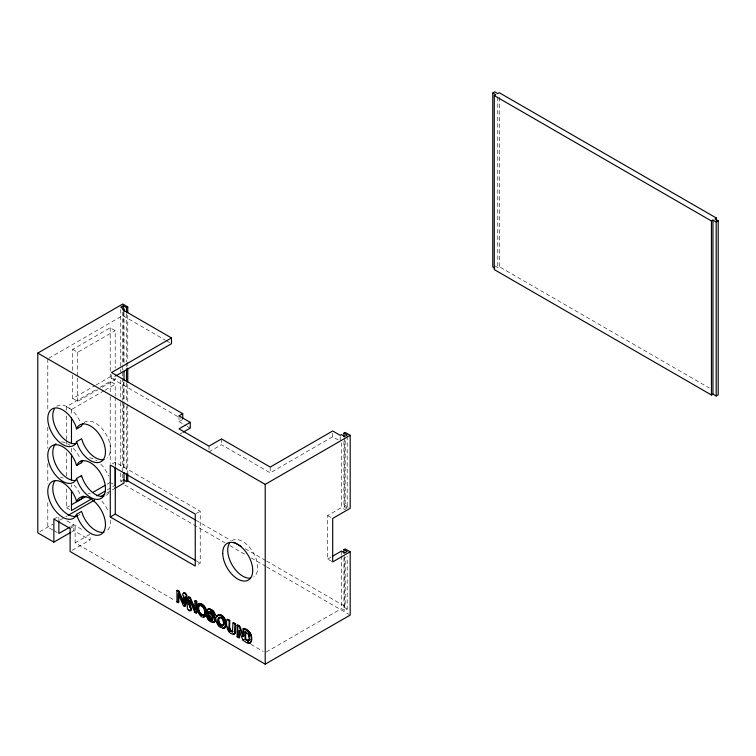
<?xml version="1.0" encoding="UTF-8"?>
<svg xmlns="http://www.w3.org/2000/svg" width="756" height="756" viewBox="0 0 756 756"><rect width="100%" height="100%" fill="white"/><g stroke="black" fill="none" stroke-linecap="round" stroke-linejoin="round"><path stroke-width="0.57" stroke-dasharray="3.78 2.83" d="M48.809 358.268L122.765 315.564L165.413 340.191M72.718 370.431L72.718 349.404L110.206 327.764L115.205 330.646L115.205 368.021M72.718 349.404L77.717 352.287L115.205 330.646M72.718 375.099L72.718 398.459L95.01 385.588M96.021 385.002L110.206 376.819L115.205 379.701L115.205 377.367M111.519 374.872L111.519 378.331L114.572 376.573M66.471 410.177L66.471 406.652L95.965 389.623M100.028 387.27L110.206 381.402L115.205 384.284L115.205 396.031M72.718 398.459L77.717 401.341L97.978 389.642M102.032 387.308L115.205 379.701M66.471 406.652L71.47 409.535L104.016 390.748M105.027 390.162L115.205 384.284M179.002 415.847L179.002 421.612L182.744 419.448M112.275 463.891L115.271 462.162L200.236 511.217L200.236 563.163L196.239 565.469M180.022 434.01L182.064 432.829M66.471 488.858L66.471 507.654L69.524 505.887M107.154 484.161L110.206 482.404M53.874 519.051L58.873 516.168M120.771 472.972L120.771 481.203L123.266 479.767M107.059 489.982L115.205 485.286M39.822 531.695L52.977 524.097M59.989 520.052L67.133 515.923M106.587 493.148L113.854 488.952M494.783 265.847L497.779 267.577L499.281 266.717L709.317 387.979M70.866 526.554L73.861 524.825L73.861 530.599L90.106 539.973L90.106 535.361M70.119 528.435L75.118 525.543L75.118 542.865L175.279 600.689M208.987 451.918L221.48 444.698L270.213 472.84L332.687 436.77L340.191 441.098M71.867 531.751L73.861 530.599M75.118 542.865L90.106 534.208M72.113 550.368L90.106 539.973M196.239 513.522L200.236 511.217M331.686 561.349L327.688 559.034L327.688 515.545L341.438 507.607L344.689 509.487L347.184 508.041L347.184 436.212M343.933 441.4L343.933 506.17L345.19 505.443L348.185 507.172M327.688 559.034L331.619 556.766M266.235 652.031L341.438 608.608L344.689 610.489L347.184 609.043L347.184 556.227M343.933 557.871L343.933 607.163L345.19 606.444L345.19 557.153M166.424 340.776L170.487 343.12M343.933 506.17L347.184 508.041M111.519 378.331L180.712 418.276M179.002 421.612L186.156 425.751M187.176 426.337L190.247 428.104M327.688 515.545L331.686 517.86M196.154 520.402L230.863 540.436M245.152 548.695L265.564 560.48M266.584 561.065L345.19 606.444M343.933 607.163L347.184 609.043M120.771 481.203L122.396 482.148M124.806 484.983L224.749 542.685M229.852 545.624L246.163 555.046M251.266 557.994L265.545 566.235M266.566 566.82L349.168 614.515M111.198 482.98L113.202 484.133M196.191 560.82L200.236 563.163M66.471 507.654L71.47 510.536M66.991 520.856L84.02 530.684M52.825 529.994L47.798 527.093L47.798 500.028M53.837 530.58L57.862 532.904M250.907 644.358L263.173 651.436M499.281 97.411L499.281 266.717M497.779 97.099L497.779 267.577M345.19 440.682L345.19 505.443M344.689 437.658L344.689 509.487M344.689 556.492L344.689 610.489M341.438 442.846L341.438 507.607M341.438 551.096L341.438 554.62M341.438 555.792L341.438 608.608M340.191 436.477L340.191 439.935M332.687 433.301L332.687 436.77M270.213 467.066L270.213 472.84M221.48 438.934L221.48 444.698M208.987 446.144L208.987 449.603M127.764 315.139L127.764 360.99M127.764 362.171L127.764 366.877M127.764 384.511L127.764 403.317M127.764 404.498L127.764 473.861M126.517 313.513L126.517 361.718M126.517 362.889L126.517 367.596M126.517 382.876L126.517 401.691M126.517 406.397L126.517 472.235M124.022 312.606L124.022 363.154M124.022 381.969L124.022 403.137M124.022 404.309L124.022 470.147M123.266 311.633L123.266 363.371M123.266 382.177L123.266 403.345M123.266 404.517L123.266 470.355M122.765 312.105L122.765 365.129M122.765 366.301L122.765 370.998M122.765 372.179L122.765 376.875M122.765 378.047L122.765 400.378M122.765 401.549L122.765 477.934M120.771 309.554L120.771 368.333M120.771 369.514L120.771 371.867M120.771 380.098L120.771 401.256M120.771 402.438L120.771 468.276M115.271 462.162L115.271 465.705M115.205 397.202L115.205 465.327M110.206 327.764L110.206 376.819M110.206 381.402L110.206 391.977M110.206 396.673L110.206 463.608M77.717 352.287L77.717 376.819M77.717 377.981L77.717 401.341M71.47 409.535L71.47 415.413M71.47 448.289L71.47 451.814M71.47 484.7L71.47 487.053M66.471 416.046L66.471 439.538M66.471 440.71L66.471 444.235M66.471 452.457L66.471 475.94M58.873 517.321L58.873 519.627M47.798 358.854L47.798 410.621M47.798 427.093L47.798 448.261M47.798 463.56L47.798 483.556M83.973 422.632A21.206 12.247 60 0 1 105.093 432.678A21.206 12.247 60 0 1 106.955 458.145M56.672 406.35A21.206 12.247 60 0 1 80.382 422.311M89.435 457.824A21.206 12.247 60 0 1 97.108 460.905M100.907 464.175A21.206 12.247 60 0 1 108.486 476.1M108.902 492.591A21.206 12.247 60 0 1 105.821 495.662M61.463 441.825A21.206 12.247 60 0 1 70.081 445.397M73.294 448.261A21.206 12.247 60 0 1 80.429 459.204M60.433 477.745A21.206 12.247 60 0 1 63.135 477.934M74.041 484.974A21.206 12.247 60 0 1 80.448 495.152M79.947 514.212A21.206 12.247 60 0 1 78.246 515.516M87.998 493.744A21.206 12.247 60 0 1 90.37 493.838M101.833 501.067A21.206 12.247 60 0 1 108.59 512.294M110.404 520.232A21.206 12.247 60 0 1 106.927 530.844M231.752 540.691A21.206 12.247 60 0 1 252.948 552.06A21.206 12.247 60 0 1 253.695 576.97"/><path stroke-width="1.13" d="M249.234 639.236L248.516 634.501L245.057 631.865L245.057 639.425C246.418 640.89 249.83 641.816 249.858 638.877L248.563 640.861M218.805 617.529C222.727 616.612 225.212 623.624 222.34 625.892C218.56 625.864 216.358 619.325 219.429 617.17L218.475 617.888M222.34 625.892L223.379 625.335C219.618 626.138 217.728 620.421 219.098 617.529M223.71 624.966L223.956 620.978L223.332 621.337M204.167 614.732L205.273 612.946L204.8 614.363C200.142 618.257 195.161 607.748 199.584 605.102L198.516 605.858M203.241 615.384L204.375 614.789C199.915 615.734 197.335 608.986 199.14 605.49M204.649 613.305C205.178 610.007 202.891 604.668 198.951 605.462M234.606 633.575L235.003 624.125L233.009 622.972L232.404 631.855C227.31 631.071 229.588 624.04 229.115 620.733L227.121 619.58C225.08 624.324 228.284 637.119 235.239 633.216L235.626 623.766L233.632 622.613L233.009 622.972M209.034 611.566C210.357 613.012 217.076 617.576 214.874 621.706L214.25 622.065L214.723 620.506L213.853 617.529L209.251 612.785L209.034 611.566L211.368 612.294L212.445 614.467L214.439 615.516L215.063 615.157C214.921 611.916 211.878 608.778 208.618 608.863L207.475 609.591C205.131 614.231 212.653 615.96 212.606 619.882L211.633 620.185L209.97 619.211L208.628 616.376L206.69 615.478C206.861 619.032 210.612 623.492 214.307 622.122L212.568 621.961M224.901 627.622L224.277 627.981C231.317 615.488 207.607 608.211 218.824 625.996C232.461 636.561 223.993 606.104 216.736 617.028M83.179 423.369A21.206 12.247 60 0 0 81.865 425.231L81.61 426.025L76.611 428.917L76.876 428.113A21.206 12.247 60 0 1 99.055 434.048A21.206 12.247 60 0 1 101.068 461.632A21.206 12.247 60 0 1 78.189 446.125L76.583 441.646L81.582 438.763L83.179 443.233A21.206 12.247 60 0 0 104.073 459.535M83.207 496.021A21.206 12.247 60 0 0 81.884 497.873L81.601 498.752L76.602 501.644L76.895 500.755A21.206 12.247 60 0 1 99.093 506.775A21.206 12.247 60 0 1 101.039 534.331A21.206 12.247 60 0 1 78.161 518.739L76.583 514.316L81.582 511.425L83.16 515.857A21.206 12.247 60 0 0 104.035 532.224M76.583 441.646L76.11 442.903A21.206 12.247 60 0 1 53.704 435.834A21.206 12.247 60 0 1 52.589 408.694A21.206 12.247 60 0 1 75.383 425.193L76.611 428.917M103.78 496.371A21.206 12.247 60 0 1 81.733 476.195L81.582 475.515L76.583 478.406L76.063 479.748A21.206 12.247 60 0 1 53.629 472.491A21.206 12.247 60 0 1 52.665 445.435A21.206 12.247 60 0 1 75.43 462.096L76.573 465.573L81.572 462.691L82.773 460.848M81.062 476.866L81.582 475.515M76.583 514.316L75.666 516.253A21.206 12.247 60 0 1 52.996 507.446A21.206 12.247 60 0 1 53.279 481.081A21.206 12.247 60 0 1 75.855 499.045L76.602 501.644M197.354 604.62L196.938 605.424A9.516 5.49 60 0 0 196.749 609.308C205.556 630.721 211.557 601.218 197.354 604.62C203.364 599.792 210.641 613.607 204.252 616.83M76.573 465.573L78.378 462.814A21.206 12.247 60 0 1 101.304 474.343A21.206 12.247 60 0 1 98.781 499.253A21.206 12.247 60 0 1 76.734 479.077L76.583 478.406M188.339 597.136L189.68 597.911L194.868 609.865L195.492 609.497L190.304 597.552L188.962 596.777L188.339 597.136L188.339 604.951L186.165 597.231A2.542 1.465 60 0 0 185.456 594.14A2.542 1.465 60 0 0 183.075 593.347A2.542 1.465 60 0 0 183.368 596.304L183.472 603.279L184.095 602.919L178.898 590.965L177.565 590.19L176.932 590.549L176.932 601.965L178.189 602.683L178.813 602.324L178.813 594.481M186.089 597.325L186.789 596.871A2.542 1.465 60 0 0 185.721 593.384A2.542 1.465 60 0 0 183.396 593.64M233.736 634.246L235.239 633.216M249.99 643.035C254.035 637.78 248.781 630.334 243.111 628.803L243.111 636.429L243.734 636.07L243.687 628.425C253.818 629.172 255.396 650.963 242.96 640.134L238.981 630.391L238.981 637.828L239.605 637.469L239.605 631.09M213.683 622.481L214.874 621.706M207.475 609.591L207.994 609.223C211.255 609.147 214.298 612.275 214.439 615.516M208.618 608.863L207.153 610.196M70.866 532.328L53.874 542.137L37.8 532.857L37.8 353.08L122.765 304.025L127.764 306.908L127.764 312.786M127.764 306.908L126.517 307.635L123.266 305.755L120.771 307.201L124.022 309.072L124.022 311.425M494.783 268.163L492.78 267L492.78 92.997L494.783 91.845L497.779 93.574L499.281 92.704L716.452 218.087L716.452 220.44M124.022 309.072L122.765 309.799L171.499 337.932L171.499 343.706L115.592 375.987M716.452 218.087L714.949 218.956L718.2 220.828L718.2 394.84L716.197 395.993L712.955 394.122L711.453 394.982L494.282 269.599L494.282 95.596L495.785 94.727L492.78 92.997M171.499 337.932L111.519 372.557L182.744 413.683L182.744 418.295M182.744 413.683L179.002 415.847L190.247 422.339L190.247 428.104L183.084 432.243M190.247 422.339L179.002 428.832L208.987 446.144L221.48 438.934L270.213 467.066L332.687 430.996L340.191 435.324L341.438 434.605L344.689 436.477L347.184 435.031L343.933 433.16L343.933 436.694M71.555 504.715L85.797 496.494M92.912 492.383L105.112 485.343M91.807 498.79L71.47 510.536L71.47 490.568M96.891 495.86L105.027 491.164M68.125 515.356L94.547 500.094M100.642 496.579L104.706 494.235M114.874 488.367L124.022 483.084L124.022 472.5M123.266 479.767L126.517 481.638L127.764 480.92L195.133 519.816M69.864 527.13L58.873 533.481L58.873 520.789M110.272 516.991L195.246 566.046L195.246 514.099L110.272 465.044L110.272 516.991L115.271 514.099L195.18 560.243M343.933 433.16L345.19 432.441L350.189 435.324L350.189 508.334L332.687 518.436L332.687 561.925L350.189 551.823L350.189 615.1L265.214 664.155L70.119 551.521L70.119 528.435L53.874 519.051L53.874 542.137M494.282 95.596L711.453 220.979L712.955 220.109L716.197 221.99L718.2 220.828M37.8 353.08L265.214 484.379L350.189 435.324M176.932 590.549L178.274 591.324L178.898 590.965M183.472 596.437L184.095 596.068M176.932 601.965L177.565 601.606M184.719 597.571L185.768 597.344L184.719 597.571L184.719 601.776L186.562 602.834L187.186 602.475L185.343 601.407L184.719 601.776M189.68 597.911L190.304 597.552M178.189 602.683L178.189 593.725L183.377 605.679L184.001 605.32M183.377 605.679L184.719 606.454L185.343 606.095L185.343 602.636M194.868 609.865L194.868 600.907L195.492 600.548L196.74 601.266L196.74 612.672L196.116 613.04L194.774 612.265L189.586 600.302L189.747 607.03A2.551 1.474 60 0 1 190.739 610.309A2.551 1.474 60 0 1 188.395 610.111A2.551 1.474 60 0 1 187.403 606.822L186.968 604.299L184.719 603.005L184.719 606.454M194.868 600.907L196.116 601.625L196.74 601.266M189.605 606.898L190.228 606.539L190.219 601.039M197.93 604.082L199.263 603.42M199.442 603.742L200.066 603.382M200.34 603.968L200.964 603.6M198.204 606.501L198.828 606.142M200.671 605.424L201.965 605.386L201.342 605.745M198.015 607.408L198.639 607.04M197.959 608.561L198.582 608.202M202.277 606.425L202.901 606.057M198.015 609.572L198.639 609.213M203.109 607.333L203.733 606.973M194.774 612.265L195.407 611.906L196.74 612.672M198.195 610.546L198.819 610.187M198.497 611.481L199.121 611.113M203.799 608.419L204.422 608.06M198.913 612.369L199.537 612.01M199.423 613.182L200.047 612.823M200 613.881L200.624 613.522M208.703 609.147L209.327 608.788M200.633 614.467L201.257 614.108M207.049 610.971L207.673 610.612M209.592 609.364L210.225 609.005M201.323 614.949L201.946 614.581M207.106 611.661L207.73 611.302M210.65 609.875L211.274 609.516M202.032 615.28L202.655 614.921M204.47 614.118L205.093 613.749M202.674 615.422L203.298 615.063M208.949 611.916L209.582 611.557M209.856 611.424L211.255 611.406L210.631 611.765M211.519 610.432L212.152 610.073M207.56 613.069L208.184 612.71M209.025 612.341L209.648 611.982M209.251 612.785L209.875 612.426M212.285 611.046L212.909 610.687M207.957 613.796L208.58 613.437M211.368 612.294L211.992 611.925M203.733 616.924L205.339 616.263M212.927 611.717L213.551 611.358M206.69 615.478L207.314 615.119L209.251 616.017L210.593 618.843L212.861 619.816L212.238 620.175M209.894 613.532L210.518 613.173M213.447 612.436L214.08 612.067M206.832 616.461L207.314 615.119M212.247 613.588L212.871 613.229L212.521 612.521M213.863 613.182L214.487 612.823M208.628 616.376L209.251 616.017M207.087 617.387L207.711 617.028M212.445 614.467L213.069 614.108L215.063 615.157M214.165 613.948L214.789 613.588M207.437 618.266L208.061 617.907M208.892 617.51L209.516 617.151M214.364 614.722L214.987 614.363M207.891 619.079L208.514 618.72M209.336 618.446L209.97 618.087M213.239 616.669L213.863 616.31M211.803 617.643L212.861 617.765L212.238 618.125M208.448 619.844L209.072 619.485M209.97 619.211L210.593 618.843M216.849 615.668L218.607 614.619M213.853 617.529L214.487 617.17M216.443 616.263L217.076 615.904M218.645 614.94L219.268 614.581M209.11 620.534L209.733 620.175M210.782 619.807L211.415 619.447M214.326 618.455L214.95 618.096M211.633 620.185L212.256 619.816M214.619 619.447L215.252 619.088M214.723 620.506L215.347 620.147M218.238 618.427L218.862 618.068M221.81 616.414L222.434 616.055M218.097 619.145L218.72 618.777M220.79 617.699L222.009 617.737L221.385 618.096M214.6 621.385L215.233 621.026M212.918 622.566L213.542 622.207M218.049 620.033L218.673 619.674M222.736 617.246L223.36 616.887M221.905 618.578L222.529 618.219M218.097 620.978L218.72 620.61M223.559 618.21L224.182 617.841M216.726 622.774L217.35 622.415M218.248 621.848L218.871 621.489M332.602 556.199L341.438 551.096L344.689 552.976L347.184 551.53L343.933 549.659L343.933 553.175M343.933 549.659L345.19 548.932L350.189 551.823M222.774 619.807L223.398 619.447M218.484 622.67L219.108 622.311M224.267 619.296L224.891 618.937M217.293 623.955L217.917 623.596M218.824 623.426L219.448 623.057M224.844 620.487L225.468 620.128M219.24 624.097L219.864 623.738M227.121 619.58L227.745 619.221L229.739 620.364C230.211 623.681 227.943 630.702 233.028 631.496L232.404 631.855M218.002 625.042L218.626 624.683M223.474 622.216L224.097 621.857M219.703 624.683L220.327 624.324M225.25 621.734L225.874 621.375M218.824 625.996L219.448 625.637M220.223 625.165L220.846 624.806M223.521 623.161L224.145 622.802M220.79 625.562L221.423 625.193M229.115 620.733L229.739 620.364M223.474 624.069L224.097 623.7M219.76 626.828L220.383 626.469M221.366 625.826L221.99 625.467M223.322 624.787L223.956 624.428M221.877 625.94L222.51 625.581M222.755 628.274L224.201 627.896L223.578 628.255M225.25 626.677L225.883 626.318M224.844 627.452L225.477 627.093M227.32 628.671L227.943 628.312L227.792 627.007M235.003 624.125L235.626 623.766M227.528 629.436L228.151 629.077M229.191 628.86L229.815 628.501M229.408 629.616L230.032 629.257M238.981 637.828L237.129 636.76L237.129 625.354L237.753 624.995L239.69 626.11L243.734 636.07M228.378 631.099L229.002 630.731L229.654 631.543L229.03 631.903M229.805 630.334L230.429 629.975M230.372 630.986L230.996 630.617M237.129 625.354L239.066 626.469L239.69 626.11M231.119 631.515L231.742 631.156M231.865 631.846L232.489 631.487M234.842 632.933L235.466 632.564M233.084 634.275L234.87 633.651M243.111 628.803L243.734 628.444M245.057 631.865L245.681 631.506L245.681 639.056L249.187 640.502M237.129 636.76L237.753 636.401L237.753 624.995M247.798 631.572L248.422 631.213M248.592 632.186L249.215 631.827M247.59 633.433L248.223 633.074M243.063 636.316L243.687 635.957M249.395 633.065L250.028 632.706M248.516 634.501L249.14 634.142M250.085 634.104L250.708 633.736M249.083 635.938L249.707 635.579L249.234 636.883M250.623 635.257L251.257 634.898M243.063 640.19L243.687 639.831M245.057 639.425L245.681 639.056M247.76 640.871L248.384 640.512M249.083 640.058L249.707 639.699M248.204 640.937L249.48 640.219M247.817 642.874L248.44 642.515L247.448 641.995M249.376 643.205L250.614 642.676M233.925 542.213L241.069 546.333M210.508 620.808L211.387 621.385M190.228 606.539L190.37 606.671A2.551 1.474 60 0 1 191.485 609.497A2.551 1.474 60 0 1 189.945 610.413M178.274 591.324L183.472 603.279M239.066 626.469L243.111 636.429M80.996 460.943L81.572 462.691M186.713 596.957L188.641 603.505M186.562 602.834L185.182 597.703M716.197 221.99L716.197 395.993M712.955 220.109L712.955 394.122M711.453 220.979L711.453 394.982M265.214 484.379L265.214 664.155M196.116 601.625L196.116 613.04M185.343 597.202L185.343 601.407M127.764 368.049L127.764 382.158M127.764 473.861L127.764 480.92M126.517 307.635L126.517 312.332M126.517 368.767L126.517 381.704M126.517 473.407L126.517 481.638M124.022 371.385L124.022 380.797M123.266 305.755L123.266 309.28M115.271 466.887L115.271 514.099M115.205 467.671L115.205 485.286M71.47 417.756L71.47 443.592M71.47 454.167L71.47 480.003M75.883 443.649A21.206 12.247 60 0 1 57.692 431.402A21.206 12.247 60 0 1 54.441 408.779M75.808 480.429A21.206 12.247 60 0 1 56.7 466.452A21.206 12.247 60 0 1 55.897 443.753M77.273 515.961A21.206 12.247 60 0 1 57.995 504.564A21.206 12.247 60 0 1 54.876 480.797M250.68 578.104A21.206 12.247 60 0 1 232.508 565.601A21.206 12.247 60 0 1 229.484 543.063M197.316 606.104A9.516 5.49 60 0 1 197.562 605.065M189.472 610.149A2.551 1.474 60 0 1 189.019 609.742M222.736 553.675A21.206 12.247 60 0 0 245.681 580.986A21.206 12.247 60 0 0 244.755 550.481A21.206 12.247 60 0 0 222.736 553.675"/></g></svg>
